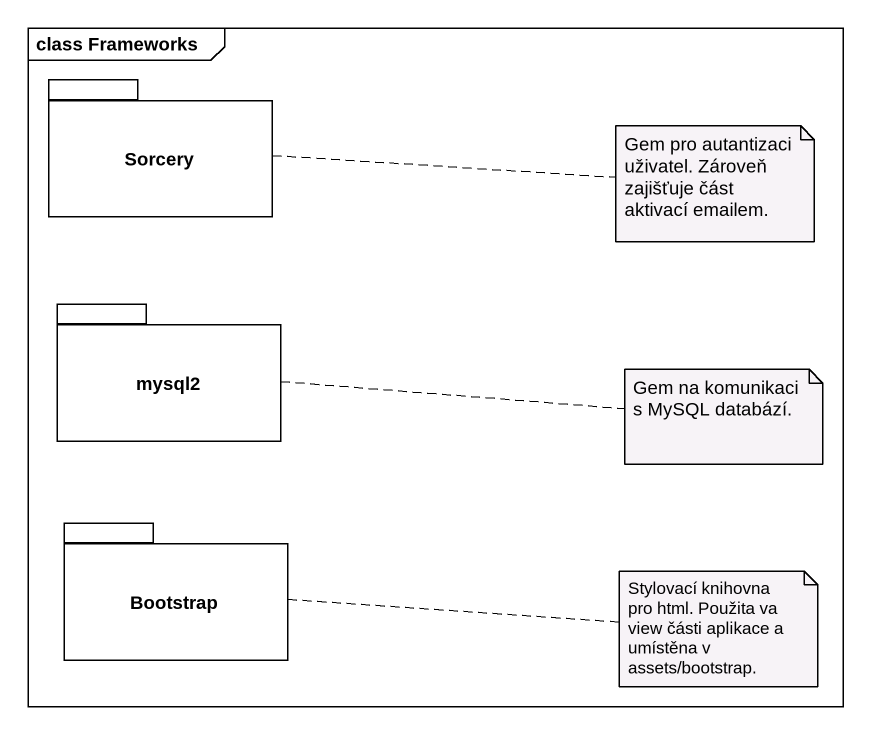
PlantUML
@startuml
mainframe class Frameworks
package Sorcery {
}
package mysql2 {
}
package Bootstrap {
}
note right of Sorcery : Gem pro autantizaci uživatel. Zároveň zajišťuje část aktivací emailem.
note right of mysql2 : Gem na komunikaci s MySQL databází.
note right of Bootstrap : Stylovací knihovna pro html. Použita va view části aplikace a umístěna v assets/bootstrap.
@enduml
